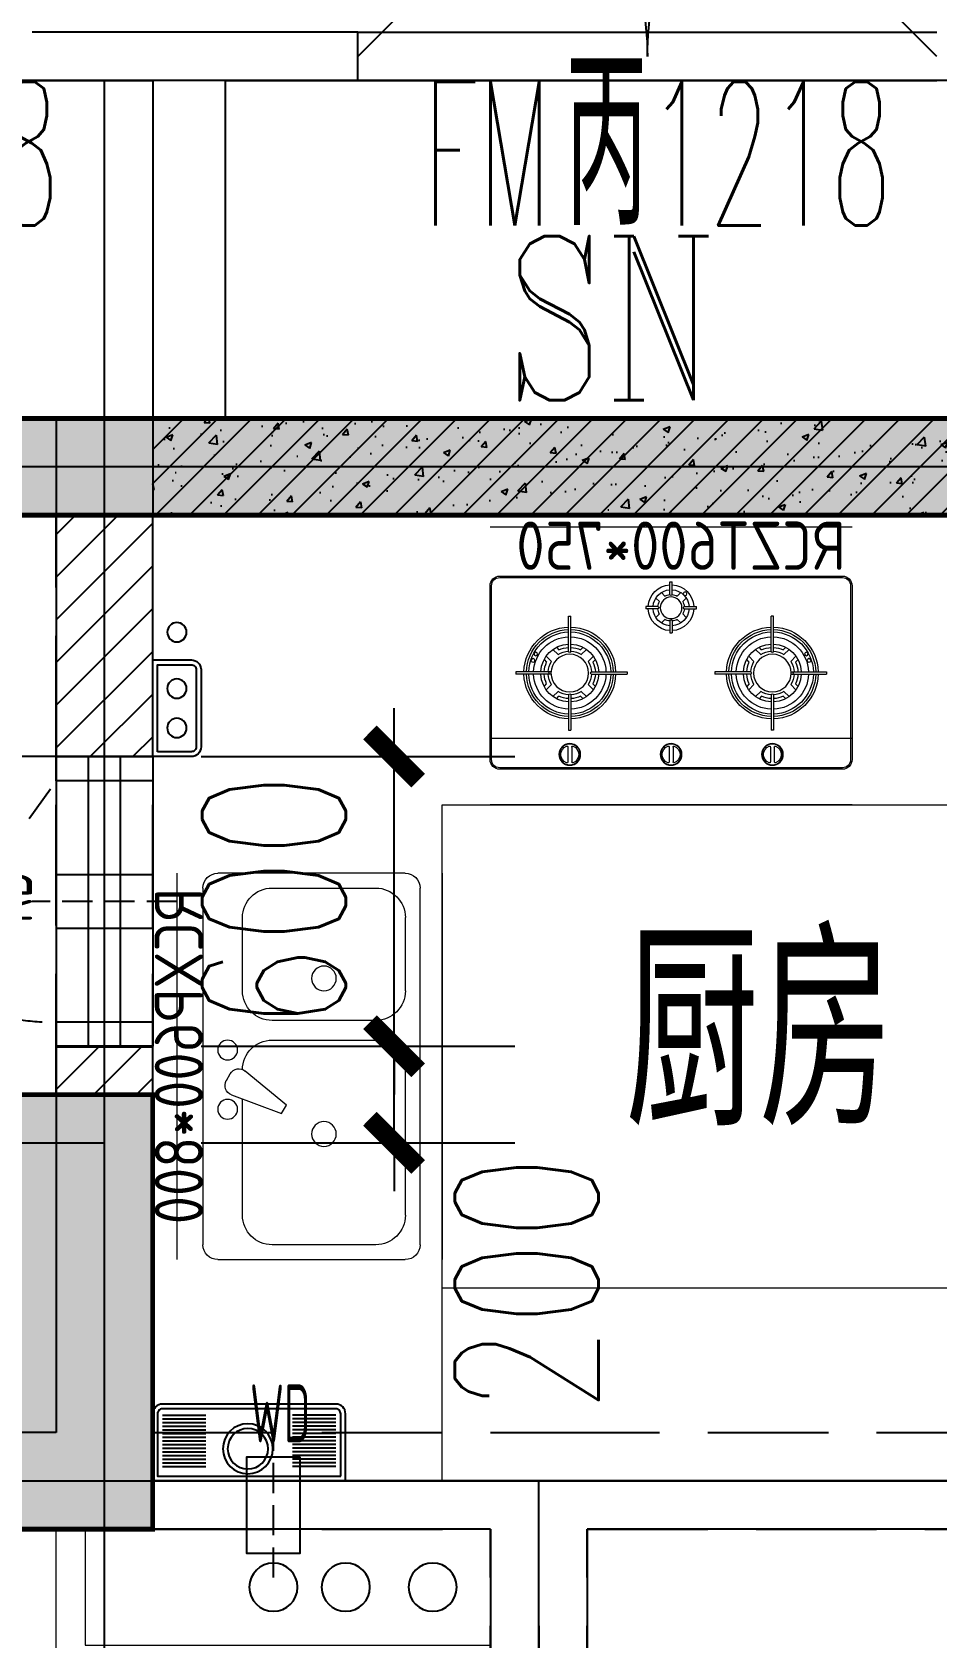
# Model space of a CAD drawing. Header units: millimetres. Extents: x 815519 to 890079, y 147095 to 251022.
# Drawn here: x 841369 to 843244, y 159770 to 163096 of the extents above; entities that cross this region are included whole.
import ezdxf

# ---------------------------------------------------------------- set-up
doc = ezdxf.new("R2010")
doc.units = ezdxf.units.MM
doc.header["$LTSCALE"] = 1000
doc.linetypes.add('DASH', pattern=[0.35, 0.25, -0.1])
doc.linetypes.add('DOTE', pattern=[61.468, 50.8, -5.08, 0.508, -5.08])
doc.layers.get('Defpoints').update_dxf_attribs({"color": 1})
for name, color, linetype in [('A-WIND（门窗）', 155, 'Continuous'), ('DOOR_FIRE', 4, 'Continuous'), ('DOOR_FIRE_TEXT', 7, 'Continuous'), ('LVTRY', 84, 'Continuous'), ('PC_预制外墙', 11, 'Continuous'), ('PC_预制外墙填充', 252, 'Continuous'), ('PUB_DIM', 3, 'Continuous'), ('PUB_HATCH', 8, 'Continuous'), ('PUB_TEXT', 7, 'Continuous'), ('SURFACE', 6, 'Continuous'), ('VPIPE-污水', 2, 'DASH'), ('VPIPE-通气', 3, 'Continuous'), ('WALL', 2, 'Continuous'), ('WINDOW', 4, 'Continuous'), ('总内隔墙', 30, 'Continuous'), ('柱', 2, 'Continuous'), ('梁虚线', 134, 'DASH'), ('看线', 163, 'Continuous'), ('砼墙', 3, 'Continuous'), ('预留洞-厨房', 6, 'Continuous')]:
    doc.layers.add(name, color=color, linetype=linetype)
doc.layers.add('DOTE', color=1, linetype='DOTE', plot=False)
doc.layers.add('厨卫', color=154, linetype='Continuous', lineweight=0)
doc.styles.add('_TCH_DIM_T3', font='SIMPLEX.shx', dxfattribs={"width": 0.7, "bigfont": 'GBCBIG.shx'})
doc.styles.add('_TCH_LABEL', font='COMPLEX', dxfattribs={"bigfont": 'GBCBIG'})
doc.styles.add('_TCH_WINDOW', font='SIMPLEX', dxfattribs={"height": 3.5, "bigfont": 'GBCBIG'})
doc.styles.get("Standard").update_dxf_attribs({"font": 'gbenor.shx', "bigfont": 'gbcbig.shx'})
doc.styles.add('TSSD_REIN', font='TSSDENG.shx', dxfattribs={"width": 0.69, "height": 0.2, "bigfont": 'TSSDCHN.shx'})
doc.dimstyles.new('_TCH_ARCH&&100', dxfattribs={"dimtxt": 297.5, "dimasz": 100, "dimexe": 250, "dimexo": 300, "dimgap": 100, "dimtad": 1, "dimdec": 0, "dimzin": 0, "dimdsep": 46, "dimtxsty": '_TCH_DIM_T3', "dimblk": 'ARCHTICK', "dimcen": 0.09, "dimclrt": 7, "dimazin": 2, "dimtfac": 1, "dimtdec": 0, "dimtix": 1, "dimtmove": 2, "dimatfit": 3, "dimfxl": 1, "dimtolj": 1, "dimtzin": 0, "dimarcsym": 0})

# ---------------------------------------------------------------- blocks, each defined once
blk = doc.blocks.new('_ArchTick')
at = {"color": 0, "linetype": 'ByBlock', "const_width": 0.4}
blk.add_lwpolyline([(-0.5, -0.5), (0.5, 0.5)], dxfattribs=at)
blk = doc.blocks.new('*D716')
at = {"layer": 'Defpoints', "color": 0, "transparency": 16777216}
for p in [(-347533.1, 352050), (-345833.1, 352050), (-345833.1, 351250)]:
    blk.add_point(p, dxfattribs=at)
at = {"layer": 'PUB_DIM', "color": 0, "lineweight": -2, "transparency": 16777216}
for p, q in [((-347533.1, 351750), (-347533.1, 351000)), ((-345833.1, 351750), (-345833.1, 351000)), ((-347533.1, 351250), (-345833.1, 351250))]:
    blk.add_line(p, q, dxfattribs=at)
at = {"layer": 'PUB_DIM', "color": 0, "lineweight": -2, "transparency": 16777216, "xscale": 100, "yscale": 100, "zscale": 100, "rotation": 180}
blk.add_blockref('_ArchTick', (-347533.1, 351250), dxfattribs=at)
at = {"layer": 'PUB_DIM', "color": 0, "lineweight": -2, "transparency": 16777216, "xscale": 100, "yscale": 100, "zscale": 100}
blk.add_blockref('_ArchTick', (-345833.1, 351250), dxfattribs=at)
at = {"layer": 'PUB_DIM', "color": 7, "transparency": 16777216, "insert": (-346683.1, 351498.7), "char_height": 297.5, "attachment_point": 5, "style": '_TCH_DIM_T3'}
blk.add_mtext('\\A1;1700', dxfattribs=at)
blk = doc.blocks.new('$DorLib2D$00000116')
at = {"color": 0}
for p, q in [((-0.5, 0), (-0.1464, 0.3536)), ((0.5, 0), (0.1464, 0.3536))]:
    blk.add_line(p, q, dxfattribs=at)
for centre, start, end in [((-0.5, 0), 0, 45), ((0.5, 0), 135, 180)]:
    blk.add_arc(centre, 0.5, start, end, dxfattribs=at)
blk = doc.blocks.new('1#-3C右侧楼梯间')
at = {"layer": 'DOOR_FIRE'}
for p, q in [((369587.3, 294475.5, 300), (370787.3, 294475.5, 300)), ((369587.3, 294375.5, 300), (370787.3, 294375.5, 300))]:
    blk.add_line(p, q, dxfattribs=at)
at = {"layer": 'WALL'}
for p, q in [((369262.3, 294475.5), (368912.3, 294475.5)), ((369587.3, 294475.5), (369262.3, 294475.5)), ((369587.3, 294375.5), (369587.3, 294475.5)), ((368912.3, 294375.5), (369162.3, 294375.5)), ((369162.3, 294375.5), (369162.3, 293675.5)), ((369312.3, 294375.5), (369312.3, 293675.5)), ((369312.3, 294375.5), (369587.3, 294375.5)), ((367662.3, 293675.5), (369162.3, 293675.5)), ((369312.3, 293675.5), (371062.3, 293675.5)), ((367462.3, 293475.5), (369262.3, 293475.5)), ((369262.3, 293475.5), (371062.3, 293475.5))]:
    blk.add_line(p, q, dxfattribs=at)
at = {"layer": 'DOOR_FIRE', "xscale": -1200, "yscale": 1200, "zscale": 100}
blk.add_blockref('$DorLib2D$00000116', (370187.3, 294425.5), dxfattribs=at)
at = {"layer": 'DOOR_FIRE_TEXT', "style": '_TCH_WINDOW'}
for s, height, width, p in [('丙', 337.6, 0.7, (370017.3, 294075.5)), ('1018', 297.5, 0.494118, (368464.3, 294075.5)), ('FM', 297.5, 0.494118, (369723.3, 294075.5)), ('1218', 297.5, 0.494118, (370189.3, 294075.5))]:
    blk.add_text(s, height=height, dxfattribs=dict(at, width=width)).set_placement(p)
blk = doc.blocks.new('$WINLIB2D$00000001')
for p, q in [((-0.5, 0.5), (0.5, 0.5)), ((-0.5, 0.5), (-0.5, -0.5)), ((0.5, -0.5), (0.5, 0.5)), ((0.5, 0.1667), (-0.5, 0.1667)), ((0.5, -0.1667), (-0.5, -0.1667)), ((-0.5, -0.5), (0.5, -0.5))]:
    blk.add_line(p, q)
blk = doc.blocks.new('3A户型-平面-反')
at = {"layer": 'A-WIND（门窗）', "linetype": 'DASH', "ltscale": 0.3}
blk.add_line((-116686.8, 132030.4), (-116386.8, 132450), dxfattribs=at)
at = {"layer": 'A-WIND（门窗）'}
for points in [[(-116386.8, 132500), (-116186.8, 132500), (-116186.8, 132450), (-116386.8, 132450)], [(-116386.8, 131900), (-116186.8, 131900), (-116186.8, 131950), (-116386.8, 131950)]]:
    blk.add_lwpolyline(points, close=True, dxfattribs=at)
at = {"layer": 'A-WIND（门窗）', "linetype": 'DASH', "ltscale": 0.3}
blk.add_arc((-116386.8, 132550), 600, 240, 270, dxfattribs=at)
at = {"layer": 'SURFACE'}
blk.add_line((-116386.8, 132500), (-116466.8, 132500), dxfattribs=at)
at = {"layer": 'WALL'}
for p, q in [((-116386.8, 133200), (-116386.8, 132500)), ((-113686.8, 133200), (-116386.8, 133200)), ((-116186.8, 132500), (-116186.8, 133000)), ((-113686.8, 133000), (-116186.8, 133000)), ((-116386.8, 132500), (-116186.8, 132500)), ((-116186.8, 131900), (-116386.8, 131900)), ((-116386.8, 131900), (-116386.8, 131100)), ((-116186.8, 131000), (-116186.8, 131900)), ((-116386.8, 131100), (-116686.8, 131100)), ((-115386.8, 131000), (-116186.8, 131000)), ((-113686.8, 131000), (-115386.8, 131000)), ((-116686.8, 130900), (-116286.8, 130900)), ((-115486.8, 130900), (-116286.8, 130900)), ((-115486.8, 130900), (-115486.8, 129200)), ((-115286.8, 130900), (-115286.8, 129100)), ((-113586.8, 130900), (-115286.8, 130900))]:
    blk.add_line(p, q, dxfattribs=at)
at = {"layer": 'WINDOW', "xscale": 600, "yscale": 200, "zscale": 600, "rotation": 270.0000000011244}
blk.add_blockref('$WINLIB2D$00000001', (-116286.8, 132200), dxfattribs=at)
blk = doc.blocks.new('10#楼-房间功能')
at = {"layer": 'PUB_TEXT', "style": '_TCH_LABEL', "width": 0.705882}
blk.add_text('SN', height=340, dxfattribs=at).set_placement((-347603.2, 414298.7))
at = {"layer": 'PUB_TEXT', "style": '_TCH_LABEL'}
blk.add_text('厨房', height=385.82, dxfattribs=at).set_placement((-347354, 412796.9))
blk = doc.blocks.new('10#-剪力墙-初')
at = {"layer": 'PUB_HATCH'}
for points in [[(673812.9, -141800.9), (673812.9, -141600.9), (669612.9, -141600.9), (669612.9, -140800.9), (669412.9, -140800.9), (669412.9, -141800.9)], [(671112.9, -143900.9), (671112.9, -143000.9), (670712.9, -143000.9), (670712.9, -143900.9)]]:
    blk.add_hatch(color=256, dxfattribs=at).paths.add_polyline_path(points)
at = {"layer": '柱', "color": 6, "ltscale": 1, "const_width": 10}
blk.add_lwpolyline([(671112.9, -143900.9), (671112.9, -143000.9), (670712.9, -143000.9), (670712.9, -143900.9)], close=True, dxfattribs=at)
at = {"layer": '砼墙', "color": 5, "ltscale": 1, "const_width": 10}
blk.add_lwpolyline([(673812.9, -141800.9), (673812.9, -141800.9), (673812.9, -141800.9), (673812.9, -141800.9), (669412.9, -141800.9), (669412.9, -140800.9), (669612.9, -140800.9), (669612.9, -141600.9), (672912.9, -141600.9), (672912.9, -141600.9), (673812.9, -141600.9), (673812.9, -141800.9)], dxfattribs=at)
blk = doc.blocks.new('A$C44E32CAC')
for p, q in [((27.2, 342), (27.2, 260.9)), ((34, 342), (34, 260.9)), ((40.8, 342), (40.8, 260.9)), ((47.6, 342), (47.6, 260.9)), ((54.5, 342), (54.5, 260.9)), ((61.3, 342), (61.3, 260.9)), ((68.1, 342), (68.1, 260.9)), ((74.9, 342), (74.9, 260.9)), ((81.8, 342), (81.8, 260.9)), ((88.6, 342), (88.6, 260.9)), ((95.4, 342), (95.4, 260.9)), ((102.2, 342), (102.2, 260.9)), ((109.1, 342), (109.1, 260.9)), ((115.9, 342), (115.9, 260.9)), ((122.7, 342), (122.7, 260.9)), ((27.2, 18.2), (27.2, 99.2)), ((34, 18.2), (34, 99.2)), ((40.8, 18.2), (40.8, 99.2)), ((47.6, 18.2), (47.6, 99.2)), ((54.5, 18.2), (54.5, 99.2)), ((61.3, 18.2), (61.3, 99.2)), ((68.1, 18.2), (68.1, 99.2)), ((74.9, 18.2), (74.9, 99.2)), ((81.8, 18.2), (81.8, 99.2)), ((88.6, 18.2), (88.6, 99.2)), ((95.4, 18.2), (95.4, 99.2)), ((102.2, 18.2), (102.2, 99.2)), ((109.1, 18.2), (109.1, 99.2)), ((115.9, 18.2), (115.9, 99.2)), ((122.7, 18.2), (122.7, 99.2))]:
    blk.add_line(p, q)
for points in [[(0, 360.2), (125.6, 360.2, -0.414214), (143.6, 342.2), (143.6, 18, -0.414214), (125.6, 0), (0, 0)], [(9, 351.2), (125.6, 351.2, -0.414214), (134.6, 342.2), (134.6, 18, -0.414214), (125.6, 9), (9, 9)]]:
    blk.add_lwpolyline(points, format="xyb", close=True)
for radius in [46.8, 37.8]:
    blk.add_circle((60.1, 177.8), radius)
blk = doc.blocks.new('61219101212984')
for points in [[(-100, -50), (100, -50), (100, 30, 0.414214), (80, 50), (-80, 50, 0.414214), (-100, 30)], [(-90, -40), (90, -40), (90, 30, 0.414214), (80, 40), (-80, 40, 0.414214), (-90, 30)]]:
    blk.add_lwpolyline(points, format="xyb", close=True)
for centre in [(-40.8, 0), (40.8, 0), (157.5, 0)]:
    blk.add_circle(centre, 20)
blk = doc.blocks.new('LHXCP600-800')
at = {"layer": '厨卫'}
for p, q in [((58199.7, 14751.7), (58999.7, 14751.7)), ((58199.7, 14701.7), (58999.7, 14701.7)), ((58230.4, 14647.6), (58969, 14647.6)), ((58199.7, 14228.3), (58199.7, 14616.9)), ((58629.2, 14599.2), (58614.9, 14591)), ((58999.7, 14616.9), (58999.7, 14228.3)), ((58443.1, 14565.8), (58291.7, 14565.8)), ((58658.6, 14588.7), (58697.4, 14485.1)), ((58907.6, 14565.8), (58667.2, 14565.8)), ((58679.7, 14474.8), (58609.4, 14560.2)), ((58230.4, 14504.4), (58230.4, 14289.6)), ((58504.5, 14289.6), (58504.5, 14504.4)), ((58545.4, 14504.4), (58545.4, 14289.6)), ((58969, 14289.6), (58969, 14504.4)), ((58697.4, 14485.1), (58679.7, 14474.8)), ((58291.7, 14228.3), (58443.1, 14228.3)), ((58606.7, 14228.3), (58907.6, 14228.3)), ((58969, 14197.6), (58230.4, 14197.6)), ((58199.7, 14151.7), (58999.7, 14151.7))]:
    blk.add_line(p, q, dxfattribs=at)
for centre, radius in [((58565.8, 14596.5), 20.5), ((58688.5, 14596.5), 20.5), ((58417.5, 14397), 25.6), ((58739.7, 14397), 25.6)]:
    blk.add_circle(centre, radius, dxfattribs=at)
for centre, radius, start, end in [((58230.4, 14616.9), 30.7, 90, 180), ((58969, 14616.9), 30.7, 0, 90), ((58639.4, 14581.5), 20.5, 20.5377, 120), ((58291.7, 14504.4), 61.4, 90, 180), ((58443.1, 14504.4), 61.4, 0, 90), ((58606.7, 14504.4), 61.4, 90, 180), ((58625.2, 14573.2), 20.5, 120, 219.4623), ((58907.6, 14504.4), 61.4, 0, 90), ((58291.7, 14289.6), 61.4, 180, 270), ((58443.1, 14289.6), 61.4, 270, 0), ((58606.7, 14289.6), 61.4, 180, 270), ((58907.6, 14289.6), 61.4, 270, 0), ((58230.4, 14228.3), 30.7, 180, 270), ((58969, 14228.3), 30.7, 270, 0)]:
    blk.add_arc(centre, radius, start, end, dxfattribs=at)
blk.add_text('RCXP600*800', height=100, dxfattribs=at).set_placement((58230.4, 14647.6))
blk = doc.blocks.new('LHCJ600-750')
at = {"layer": '厨卫'}
for p, q in [((59978.2, 14751.7), (60728.2, 14751.7)), ((59978.2, 14726.7), (60728.2, 14726.7)), ((59978.2, 14605.4), (59978.2, 14245.5)), ((59981.2, 14605.4), (59981.2, 14245.5)), ((60708.2, 14625.4), (59998.2, 14625.4)), ((60708.2, 14622.4), (59998.2, 14622.4)), ((60355.7, 14613.2), (60350.7, 14613.2)), ((60350.7, 14587.2), (60350.7, 14613.2)), ((60355.7, 14587.2), (60355.7, 14613.2)), ((60725.2, 14245.5), (60725.2, 14605.4)), ((60728.2, 14245.5), (60728.2, 14605.4)), ((60329.1, 14572.7), (60321.8, 14580)), ((60340.4, 14584), (60333.1, 14591.3)), ((60366.1, 14584), (60373.4, 14591.3)), ((60377.4, 14572.7), (60384.7, 14580)), ((60140.8, 14542.5), (60145.8, 14542.5)), ((60140.8, 14469.7), (60140.8, 14542.5)), ((60145.8, 14469.7), (60145.8, 14542.5)), ((60300.5, 14557.3), (60300.5, 14562.3)), ((60325.9, 14562.3), (60300.5, 14562.3)), ((60325.9, 14557.3), (60300.5, 14557.3)), ((60321.8, 14539.7), (60329.1, 14547)), ((60333.1, 14528.4), (60340.4, 14535.7)), ((60350.7, 14532.5), (60350.7, 14508.1)), ((60355.7, 14532.5), (60355.7, 14508.1)), ((60373.4, 14528.4), (60366.1, 14535.7)), ((60384.7, 14539.7), (60377.4, 14547)), ((60380.6, 14562.3), (60405.3, 14562.3)), ((60380.6, 14557.3), (60405.3, 14557.3)), ((60405.3, 14562.3), (60405.3, 14557.3)), ((60560.6, 14469.7), (60560.6, 14542.5)), ((60565.6, 14542.5), (60560.6, 14542.5)), ((60565.6, 14469.7), (60565.6, 14542.5)), ((60355.7, 14508.1), (60350.7, 14508.1)), ((60108.5, 14473.7), (60119.3, 14462.8)), ((60115.6, 14477.9), (60120.8, 14472.7)), ((60165.8, 14472.7), (60171, 14477.9)), ((60167.2, 14462.8), (60178.1, 14473.7)), ((60539.2, 14462.8), (60528.4, 14473.7)), ((60540.6, 14472.7), (60535.4, 14477.9)), ((60590.9, 14477.9), (60585.7, 14472.7)), ((60597.9, 14473.7), (60587.1, 14462.8)), ((60090.1, 14452.5), (60095.3, 14447.3)), ((60094.4, 14459.5), (60105.2, 14448.7)), ((60181.4, 14448.7), (60192.2, 14459.5)), ((60191.3, 14447.3), (60196.5, 14452.5)), ((60515.2, 14447.3), (60509.9, 14452.5)), ((60525, 14448.7), (60514.2, 14459.5)), ((60612, 14459.5), (60601.2, 14448.7)), ((60616.3, 14452.5), (60611.1, 14447.3)), ((60031.4, 14427.2), (60031.4, 14422.2)), ((60103.4, 14427.2), (60031.4, 14427.2)), ((60103.4, 14422.2), (60031.4, 14422.2)), ((60090.1, 14397), (60095.3, 14402.2)), ((60094.4, 14390), (60105.2, 14400.8)), ((60181.4, 14400.8), (60192.2, 14390)), ((60188.2, 14427.2), (60262.2, 14427.2)), ((60188.2, 14422.2), (60262.2, 14422.2)), ((60191.3, 14402.2), (60196.5, 14397)), ((60262.2, 14427.2), (60262.2, 14422.2)), ((60444.2, 14427.2), (60444.2, 14422.2)), ((60518.2, 14427.2), (60444.2, 14427.2)), ((60518.2, 14422.2), (60444.2, 14422.2)), ((60515.2, 14402.2), (60509.9, 14397)), ((60525, 14400.8), (60514.2, 14390)), ((60612, 14390), (60601.2, 14400.8)), ((60603.1, 14427.2), (60675, 14427.2)), ((60603.1, 14422.2), (60675, 14422.2)), ((60616.3, 14397), (60611.1, 14402.2)), ((60675, 14427.2), (60675, 14422.2)), ((60108.5, 14375.8), (60119.3, 14386.7)), ((60115.6, 14371.5), (60120.8, 14376.8)), ((60140.8, 14379.8), (60140.8, 14306.3)), ((60145.8, 14379.8), (60145.8, 14306.3)), ((60165.8, 14376.8), (60171, 14371.5)), ((60167.2, 14386.7), (60178.1, 14375.8)), ((60539.2, 14386.7), (60528.4, 14375.8)), ((60540.6, 14376.8), (60535.4, 14371.5)), ((60560.6, 14379.8), (60560.6, 14306.3)), ((60565.6, 14379.8), (60565.6, 14306.3)), ((60590.9, 14371.5), (60585.7, 14376.8)), ((60597.9, 14375.8), (60587.1, 14386.7)), ((60140.8, 14306.3), (60145.8, 14306.3)), ((60565.6, 14306.3), (60560.6, 14306.3)), ((59978.2, 14289.1), (60728.2, 14289.1)), ((60139.3, 14271.5), (60139.3, 14240.7)), ((60147.3, 14271.5), (60147.3, 14240.7)), ((60349.2, 14271.5), (60349.2, 14240.7)), ((60357.2, 14271.5), (60357.2, 14240.7)), ((60559.1, 14271.5), (60559.1, 14240.7)), ((60567.1, 14271.5), (60567.1, 14240.7)), ((59998.2, 14228.5), (60708.2, 14228.5)), ((59998.2, 14225.5), (60708.2, 14225.5)), ((59978.2, 14151.7), (60728.2, 14151.7))]:
    blk.add_line(p, q, dxfattribs=at)
for centre, radius in [((60324.1, 14588.8), 3.73), ((60353.2, 14559.8), 22.4), ((60072.9, 14464), 3.73), ((60633.5, 14464), 3.73), ((60067.4, 14450.8), 3.73), ((60143.3, 14424.7), 39), ((60563.1, 14424.7), 39), ((60639.1, 14450.8), 3.73), ((60143.3, 14256.1), 22.5), ((60143.3, 14256.1), 21.5), ((60353.2, 14256.1), 22.5), ((60353.2, 14256.1), 21.5), ((60563.1, 14256.1), 22.5), ((60563.1, 14256.1), 21.5)]:
    blk.add_circle(centre, radius, dxfattribs=at)
for centre, radius, start, end in [((59998.2, 14605.4), 20, 90, 180), ((59998.2, 14605.4), 17, 90, 180), ((60353.2, 14559.8), 47.4, 93.0255, 176.9745), ((60353.2, 14559.8), 47.4, 3.0255, 86.9745), ((60708.2, 14605.4), 20, 0, 90), ((60708.2, 14605.4), 17, 0, 90), ((60353.2, 14559.8), 37.4, 93.8363, 176.1637), ((60353.2, 14559.8), 27.4, 151.9979, 174.8384), ((60353.2, 14559.8), 27.4, 95.203, 118.0021), ((60353.2, 14587.5), 2.52, 187.9505, 352.0495), ((60353.2, 14559.8), 37.4, 3.8363, 86.1637), ((60353.2, 14559.8), 27.4, 61.9979, 84.797), ((60353.2, 14559.8), 27.4, 5.206, 28.0021), ((60353.2, 14559.8), 47.4, 183.0255, 266.9745), ((60353.2, 14559.8), 37.4, 183.8363, 266.1637), ((60325.1, 14559.8), 2.62, 287.6318, 72.3682), ((60353.2, 14559.8), 27.4, 185.1616, 208.0021), ((60353.2, 14559.8), 27.4, 241.9979, 264.7569), ((60353.2, 14532.5), 2.5, 358.3317, 181.6683), ((60353.2, 14559.8), 37.4, 273.8363, 356.1637), ((60353.2, 14559.8), 47.4, 273.0255, 356.9745), ((60353.2, 14559.8), 27.4, 275.2431, 298.0021), ((60353.2, 14559.8), 27.4, 331.9979, 354.794), ((60380.9, 14559.8), 2.52, 97.2236, 262.7764), ((60143.3, 14424.7), 95, 91.5918, 178.4082), ((60143.3, 14424.7), 90, 91.5918, 178.4082), ((60143.3, 14424.7), 85, 91.6854, 178.3146), ((60143.3, 14424.7), 75, 91.9102, 178.0898), ((60143.3, 14424.7), 90, 1.5918, 88.4082), ((60143.3, 14424.7), 85, 1.6854, 88.3146), ((60143.3, 14424.7), 75, 1.9102, 88.0898), ((60143.3, 14424.7), 95, 1.5918, 88.4082), ((60563.1, 14424.7), 95, 91.5918, 178.4082), ((60563.1, 14424.7), 90, 91.5918, 178.4082), ((60563.1, 14424.7), 85, 91.6854, 178.3146), ((60563.1, 14424.7), 75, 91.9102, 178.0898), ((60563.1, 14424.7), 90, 1.5918, 88.4082), ((60563.1, 14424.7), 85, 1.6854, 88.3146), ((60563.1, 14424.7), 75, 1.9102, 88.0898), ((60563.1, 14424.7), 95, 1.5918, 88.4082), ((60143.3, 14424.7), 60, 92.388, 177.612), ((60143.3, 14424.7), 45, 93.1847, 122.1604), ((60143.3, 14424.7), 53, 92.7036, 115.1461), ((60143.3, 14470), 2.52, 186.7354, 353.2646), ((60143.3, 14424.7), 60, 2.388, 87.612), ((60143.3, 14424.7), 53, 64.8539, 87.2964), ((60143.3, 14424.7), 45, 57.8396, 86.8153), ((60563.1, 14424.7), 60, 92.388, 177.612), ((60563.1, 14424.7), 45, 93.1847, 122.1604), ((60563.1, 14424.7), 53, 92.7036, 115.1461), ((60563.1, 14470), 2.52, 186.7354, 353.2646), ((60563.1, 14424.7), 60, 2.388, 87.612), ((60563.1, 14424.7), 53, 64.8539, 87.2964), ((60563.1, 14424.7), 45, 57.8396, 86.8153), ((60143.3, 14424.7), 53, 154.8539, 177.2964), ((60143.3, 14424.7), 45, 147.8396, 176.8153), ((60143.3, 14424.7), 45, 3.1847, 32.1604), ((60143.3, 14424.7), 53, 2.7036, 25.1461), ((60563.1, 14424.7), 53, 154.8539, 177.2964), ((60563.1, 14424.7), 45, 147.8396, 176.8153), ((60563.1, 14424.7), 45, 3.1847, 32.1604), ((60563.1, 14424.7), 53, 2.7036, 25.1461), ((60143.3, 14424.7), 95, 181.5918, 268.4082), ((60143.3, 14424.7), 90, 181.5918, 268.4082), ((60143.3, 14424.7), 85, 181.6854, 268.3146), ((60143.3, 14424.7), 75, 181.9102, 268.0898), ((60143.3, 14424.7), 60, 182.388, 267.612), ((60143.3, 14424.7), 53, 182.7036, 205.1461), ((60097.5, 14424.7), 2.64, 288.751, 71.249), ((60143.3, 14424.7), 45, 183.1847, 212.1604), ((60143.3, 14424.7), 90, 271.5918, 358.4082), ((60143.3, 14424.7), 75, 271.9102, 358.0898), ((60143.3, 14424.7), 60, 272.388, 357.612), ((60143.3, 14424.7), 85, 271.6854, 358.3146), ((60143.3, 14424.7), 95, 271.5918, 358.4082), ((60143.3, 14424.7), 45, 327.8396, 356.8153), ((60189.2, 14424.7), 2.67, 110.5507, 249.4493), ((60143.3, 14424.7), 53, 334.8539, 357.2964), ((60563.1, 14424.7), 95, 181.5918, 268.4082), ((60563.1, 14424.7), 90, 181.5918, 268.4082), ((60563.1, 14424.7), 85, 181.6854, 268.3146), ((60563.1, 14424.7), 75, 181.9102, 268.0898), ((60563.1, 14424.7), 60, 182.388, 267.612), ((60563.1, 14424.7), 53, 182.7036, 205.1461), ((60517.3, 14424.7), 2.67, 290.5507, 69.4493), ((60563.1, 14424.7), 45, 183.1847, 212.1604), ((60563.1, 14424.7), 60, 272.388, 357.612), ((60563.1, 14424.7), 75, 271.9102, 358.0898), ((60563.1, 14424.7), 90, 271.5918, 358.4082), ((60563.1, 14424.7), 85, 271.6854, 358.3146), ((60563.1, 14424.7), 95, 271.5918, 358.4082), ((60563.1, 14424.7), 45, 327.8396, 356.8153), ((60608.9, 14424.7), 2.64, 108.751, 251.249), ((60563.1, 14424.7), 53, 334.8539, 357.2964), ((60143.3, 14424.7), 45, 237.8396, 266.8153), ((60143.3, 14424.7), 53, 244.8539, 267.2964), ((60143.3, 14378.8), 2.69, 21.7885, 158.2115), ((60143.3, 14424.7), 45, 273.1847, 302.1604), ((60143.3, 14424.7), 53, 272.7036, 295.1461), ((60563.1, 14424.7), 45, 237.8396, 266.8153), ((60563.1, 14424.7), 53, 244.8539, 267.2964), ((60563.1, 14378.8), 2.69, 21.7885, 158.2115), ((60563.1, 14424.7), 45, 273.1847, 302.1604), ((60563.1, 14424.7), 53, 272.7036, 295.1461), ((60143.3, 14256.1), 18.5, 111.3237, 248.6763), ((60137.3, 14271.5), 2, 0, 111.3237), ((60149.3, 14271.5), 2, 68.6763, 180), ((60143.3, 14256.1), 18.5, 291.3237, 68.6763), ((60353.2, 14256.1), 18.5, 111.3237, 248.6763), ((60347.2, 14271.5), 2, 0, 111.3237), ((60359.2, 14271.5), 2, 68.6763, 180), ((60353.2, 14256.1), 18.5, 291.3237, 68.6763), ((60563.1, 14256.1), 18.5, 111.3237, 248.6763), ((60557.1, 14271.5), 2, 0, 111.3237), ((60569.1, 14271.5), 2, 68.6763, 180), ((60563.1, 14256.1), 18.5, 291.3237, 68.6763), ((59998.2, 14245.5), 20, 180, 270), ((59998.2, 14245.5), 17, 180, 270), ((60137.3, 14240.7), 2, 248.6763, 0), ((60149.3, 14240.7), 2, 180, 291.3237), ((60347.2, 14240.7), 2, 248.6763, 0), ((60359.2, 14240.7), 2, 180, 291.3237), ((60557.1, 14240.7), 2, 248.6763, 0), ((60569.1, 14240.7), 2, 180, 291.3237), ((60708.2, 14245.5), 20, 270, 0), ((60708.2, 14245.5), 17, 270, 0)]:
    blk.add_arc(centre, radius, start, end, dxfattribs=at)
blk.add_text('RCZT600*750', height=100, dxfattribs=at).set_placement((59991.4, 14638.4))
blk = doc.blocks.new('3A-左户厨卫')
at = {"layer": 'VPIPE-污水', "linetype": 'Continuous'}
for centre in [(-463536.5, 435930), (-463356.5, 435930)]:
    blk.add_circle(centre, 50, dxfattribs=at)
at = {"layer": 'VPIPE-通气', "linetype": 'Continuous'}
blk.add_circle((-463206.5, 435930), 50, dxfattribs=at)
at = {"layer": '厨卫'}
blk.add_line((-463556.5, 436550), (-465456.6, 436550), dxfattribs=at)
for points in [[(-463556.5, 436150), (-463556.5, 437550), (-465456.6, 437550)], [(-462816.5, 436049.9), (-462816.5, 435809.9), (-463656.5, 435809.9), (-463656.5, 435749.9), (-462756.5, 435749.9), (-462756.5, 436049.9), (-462816.5, 436049.9)]]:
    blk.add_lwpolyline(points, dxfattribs=at)
at = {"layer": 'LVTRY', "linetype": 'ByBlock', "extrusion": (0, 0, -1), "xscale": -0.9999999999999993, "zscale": -0.9999999999999993, "rotation": 269.9911753785147}
blk.add_blockref('61219101212984', (463006.5, 437750), dxfattribs=at)
at = {"layer": 'LVTRY', "linetype": 'ByBlock', "extrusion": (0, 0, -1), "xscale": -1.108799934387207, "yscale": 1.108799934387207, "zscale": -1, "rotation": 270}
blk.add_blockref('A$C44E32CAC', (462956.5, 436150), dxfattribs=at)
at = {"layer": '厨卫'}
blk.add_blockref('LHCJ600-750', (-524383.8, 423398.3), dxfattribs=at)
at = {"layer": '厨卫', "extrusion": (0, 0, -1), "xscale": -1, "zscale": -1, "rotation": 90}
blk.add_blockref('LHXCP600-800', (477708.2, 495608.1), dxfattribs=at)
blk = doc.blocks.new('A$C3BAF56AD')
at = {"color": 2, "linetype": 'DASH', "ltscale": 0.25}
blk.add_lwpolyline([(0, -250), (0, 50)], dxfattribs=at)
blk.add_lwpolyline([(-55, 0), (-55, -200), (55, -200), (55, 0), (-55, 0)])
at = {"color": 8, "style": 'TSSD_REIN', "width": 0.552}
blk.add_text('RD', height=120, dxfattribs=at).set_placement((-44.6, 50))
blk = doc.blocks.new('3-A-雨水-留洞')
at = {"color": 2, "linetype": 'DASH', "ltscale": 0.25}
blk.add_lwpolyline([(-549564.2, 688990.5), (-549564.2, 689290.5)], dxfattribs=at)
at = {"layer": '预留洞-厨房'}
blk.add_lwpolyline([(-549509.2, 689240.5), (-549509.2, 689040.5), (-549619.2, 689040.5), (-549619.2, 689240.5), (-549509.2, 689240.5)], dxfattribs=at)
at = {"layer": '预留洞-厨房', "rotation": 90}
blk.add_blockref('A$C3BAF56AD', (-550014.2, 690390.5), dxfattribs=at)
at = {"color": 8, "style": 'TSSD_REIN', "width": 0.552}
blk.add_text('WD', height=120, dxfattribs=at).set_placement((-549612.6, 689270.5))
blk = doc.blocks.new('10#-标准层-装备式')
at = {"layer": 'PC_预制外墙填充'}
h = blk.add_hatch(dxfattribs=at)
h.set_pattern_fill('ANSI31', color=256, scale=500, style=0)
h.set_pattern_definition([(45, (-572752.71, 434421.08), (-44.194174, 44.194174), [])])
h.paths.add_polyline_path([(198313.5, 539000), (198513.5, 539000), (198513.5, 539600), (198313.5, 539600)])
h.paths.add_polyline_path([(195313.5, 539000), (195113.5, 539000), (195113.5, 539600), (195313.5, 539600)])
h.paths.add_polyline_path([(188313.5, 537000), (188113.5, 537000), (188113.5, 536400), (188313.5, 536400)])
h.paths.add_polyline_path([(183313.5, 536400), (183113.5, 536400), (183113.5, 537000), (183313.5, 537000)])
h.paths.add_polyline_path([(181513.5, 536400), (181513.5, 537000)])
h.paths.add_polyline_path([(181713.5, 537000), (181513.5, 537000), (181513.5, 536400), (181713.5, 536400)])
h.paths.add_polyline_path([(176713.5, 536400), (176513.5, 536400), (176513.5, 537000), (176713.5, 537000)])
h.paths.add_polyline_path([(169313.5, 538000), (169513.5, 538000), (169513.5, 538800), (169313.5, 538800)])
h.paths.add_polyline_path([(165813.5, 538000), (166013.5, 538000), (166013.5, 538800), (165813.5, 538800)])
h.paths.add_polyline_path([(166513.5, 547200), (165813.5, 547200), (165813.5, 547400), (166513.5, 547400)])
h.paths.add_polyline_path([(185513.5, 543700), (185713.5, 543700), (185713.5, 543000), (185513.5, 543000)])
h.paths.add_polyline_path([(179313.5, 543000), (179113.5, 543000), (179113.5, 543700), (179313.5, 543700)])
h.paths.add_polyline_path([(198313.5, 543000), (198513.5, 543000), (198513.5, 541500), (198313.5, 541500)])
h.paths.add_polyline_path([(197613.5, 539000), (197613.5, 538800), (198513.5, 538800), (198513.5, 539000)])
h.paths.add_polyline_path([(196113.5, 538800), (196113.5, 539000), (195113.5, 539000), (195113.5, 538800)])
h.paths.add_polyline_path([(194813.5, 550500), (194813.5, 550700), (194163.5, 550700), (194163.5, 550500)])
h.paths.add_polyline_path([(193013.5, 550700), (193013.5, 550500), (193763.5, 550500), (193763.5, 550700)])
h.paths.add_polyline_path([(191513.5, 550500), (191513.5, 550700), (191013.5, 550700), (191013.5, 550500)])
h.paths.add_polyline_path([(187013.5, 552800.3), (187013.5, 552600), (187913.5, 552600), (187913.5, 552800.3)])
h.paths.add_polyline_path([(185713.5, 549800), (185913.5, 549800), (185913.5, 549900), (185713.5, 549900)])
h.paths.add_polyline_path([(185913.5, 548000), (185713.5, 548000), (185713.5, 547700), (185913.5, 547700)])
h.paths.add_polyline_path([(187213.5, 544400), (187413.5, 544400), (187413.5, 544900), (187213.5, 544900)])
h.paths.add_polyline_path([(187413.5, 543798.4), (187213.5, 543798.4), (187213.5, 543700), (187413.5, 543700)])
h.paths.add_polyline_path([(186313.5, 542800), (186313.5, 543000), (185713.5, 543000), (185713.5, 542800)])
h.paths.add_polyline_path([(186913.5, 543000), (186913.5, 542800), (187013.5, 542800), (187013.5, 543000)])
h.paths.add_polyline_path([(183413.5, 543500), (183413.5, 543700), (183213.5, 543700), (183213.5, 543500)])
h.paths.add_polyline_path([(184613.5, 543700), (184613.5, 543500), (185513.5, 543500), (185513.5, 543700)])
h.paths.add_polyline_path([(181413.5, 543700), (181413.5, 543500), (181613.5, 543500), (181613.5, 543700)])
h.paths.add_polyline_path([(180213.5, 543500), (180213.5, 543700), (179313.5, 543700), (179313.5, 543500)])
h.paths.add_polyline_path([(178513.5, 543000), (178513.5, 542800), (179113.5, 542800), (179113.5, 543000)])
h.paths.add_polyline_path([(177913.5, 542800), (177913.5, 543000), (177813.5, 543000), (177813.5, 542800)])
h.paths.add_polyline_path([(177413.5, 544400), (177613.5, 544400), (177613.5, 544900), (177413.5, 544900)])
h.paths.add_polyline_path([(177613.5, 543800), (177413.5, 543800), (177413.5, 543700), (177613.5, 543700)])
h.paths.add_polyline_path([(178413.5, 549800), (178613.5, 549800), (178613.5, 549900), (178413.5, 549900)])
h.paths.add_polyline_path([(178613.5, 547800), (178413.5, 547800), (178413.5, 547700), (178613.5, 547700)])
h.paths.add_polyline_path([(177313.5, 552600), (177313.5, 552800), (176413.5, 552800), (176413.5, 552600)])
h.paths.add_polyline_path([(172713.5, 550900), (172713.5, 550700), (173613.5, 550700), (173613.5, 550900)])
h.paths.add_polyline_path([(172063.5, 550700), (172063.5, 550900), (171863.5, 550900), (171863.5, 550700)])
h.paths.add_polyline_path([(170763.5, 550600), (170763.5, 550400), (171213.5, 550400), (171213.5, 550600)])
h.paths.add_polyline_path([(168863.5, 550600), (168863.5, 550400), (170163.5, 550400), (170163.5, 550600)])
h.paths.add_polyline_path([(167363.5, 550400), (167363.5, 550600), (167163.5, 550600), (167163.5, 550400)])
h.paths.add_polyline_path([(165813.5, 547000), (166013.5, 547000), (166013.5, 547200), (165813.5, 547200)])
h.paths.add_polyline_path([(166013.5, 545500), (165813.5, 545500), (165813.5, 544700), (166013.5, 544700)])
h.paths.add_polyline_path([(165813.5, 544350), (166013.5, 544350), (166013.5, 544500.1), (165813.5, 544500.1)])
h.paths.add_polyline_path([(166013.5, 543750), (165813.5, 543750), (165813.5, 542800), (166013.5, 542800)])
h.paths.add_polyline_path([(168513.5, 538200), (168513.5, 538000), (169313.5, 538000), (169313.5, 538200)])
h.paths.add_polyline_path([(166713.5, 538000), (166713.5, 538200), (166013.5, 538200), (166013.5, 538000)])
h.paths.add_polyline_path([(172213.5, 539000), (172213.5, 538800), (172413.5, 538800), (172413.5, 539000)])
h.paths.add_polyline_path([(170213.5, 538800), (170213.5, 539000), (170013.5, 539000), (170013.5, 538800)])
h.paths.add_polyline_path([(175813.5, 537200), (175813.5, 537000), (176013.5, 537000), (176013.5, 537200)])
h.paths.add_polyline_path([(173813.5, 537000), (173813.5, 537200), (173613.5, 537200), (173613.5, 537000)])
h.paths.add_polyline_path([(177513.5, 536200), (177513.5, 536400), (176513.5, 536400), (176513.5, 536200)])
h.paths.add_polyline_path([(181163.5, 536400), (181163.5, 536200), (181713.5, 536200), (181713.5, 536400)])
h.paths.add_polyline_path([(179663.5, 536200), (179663.5, 536400), (179013.5, 536400), (179013.5, 536200)])
h.paths.add_polyline_path([(183663.5, 536200), (183663.5, 536400), (183113.5, 536400), (183113.5, 536200)])
h.paths.add_polyline_path([(187313.5, 536400), (187313.5, 536200), (188313.5, 536200), (188313.5, 536400)])
h.paths.add_polyline_path([(185813.5, 536200), (185813.5, 536400), (185163.5, 536400), (185163.5, 536200)])
h.paths.add_polyline_path([(191013.5, 537200), (191013.5, 537000), (191213.5, 537000), (191213.5, 537200)])
h.paths.add_polyline_path([(189013.5, 537000), (189013.5, 537200), (188813.5, 537200), (188813.5, 537000)])
h.paths.add_polyline_path([(194413.5, 539800), (194413.5, 539600), (194613.5, 539600), (194613.5, 539800)])
h.paths.add_polyline_path([(192413.3, 539600), (192413.3, 539800), (192213.5, 539800), (192213.5, 539600)])
h.paths.add_polyline_path([(197613.5, 545900), (197413.5, 545900), (197413.5, 545000), (197613.5, 545000)])
h.paths.add_polyline_path([(197413.5, 546550), (197613.5, 546550), (197613.5, 547300), (197413.5, 547300)])
at = {"layer": 'PC_预制外墙'}
for points in [[(187213.5, 544400), (187413.5, 544400), (187413.5, 544900), (187213.5, 544900)], [(187213.5, 543798.4), (187213.5, 543700), (187413.5, 543700), (187413.5, 543798.4)]]:
    blk.add_lwpolyline(points, close=True, dxfattribs=at)
blk = doc.blocks.new('10#楼-装配式-标准层')
at = {"layer": 'PUB_HATCH'}
h = blk.add_hatch(dxfattribs=at)
h.set_pattern_fill('钢筋混凝土', color=256, scale=20, style=0)
h.set_pattern_definition([(45, (0, 0), (-35.355339, 35.355339), []), (50, (0, 0), (143.452037, -12.550427), [15, -165]), (355, (0, 0), (-27.750267, 150.438427), [12, -132]), (100.4514, (11.95, -1.05), (115.701876, 137.88791), [12.748038, -140.228422]), (46.1842, (0, 40), (213.44821, -33.103803), [22.5, -247.5]), (96.6356, (17.79, 37.24), (186.93254, 194.823574), [19.12206, -210.3426]), (351.1842, (0, 40), (186.93239, 194.82372), [18, -198]), (21, (20, 30), (119.38141, -80.523778), [15, -165]), (326, (20, 30), (48.663066, 145.03001), [12, -132]), (71.4514, (29.95, 23.29), (168.044526, 64.5061), [12.748038, -140.228422]), (37.5, (0, 0), (2.431971, 66.5787708), [0, -130.4, 0, -134, 0, -132.5]), (7.5, (0, 0), (52.6139075, 78.882342), [0, -76.4, 0, -127.4, 0, -50.5]), (327.5, (-44.6, 0), (106.764487, -4.5109743), [0, -50, 0, -156, 0, -207]), (317.5, (-64.6, 0), (116.637234, 20.020996), [0, -65, 0, -103.6, 0, -147])])
h.paths.add_polyline_path([(189713.5, 545100), (187413.5, 545100), (187413.5, 544900), (189713.5, 544900)])
at = {"layer": 'WALL'}
for p, q in [((189713.5, 545100), (187413.5, 545100)), ((187413.5, 545100), (187413.5, 544900)), ((187413.5, 544900), (189713.5, 544900))]:
    blk.add_line(p, q, dxfattribs=at)
blk = doc.blocks.new('DAAB')
at = {"layer": '梁虚线', "ltscale": 1}
for p, q in [((233917.7, -672715.6), (233917.7, -671515.6)), ((234117.7, -672715.6), (234117.7, -671515.6)), ((234117.7, -673415.6), (234917.7, -673415.6)), ((234917.7, -673415.6), (238317.7, -673415.6)), ((234117.7, -673615.6), (234817.7, -673615.6)), ((234817.7, -676515.6), (234817.7, -673615.6)), ((235017.7, -673615.6), (238317.7, -673615.6)), ((235017.7, -676515.6), (235017.7, -673615.6))]:
    blk.add_line(p, q, dxfattribs=at)
for points in [[(233917.7, -672715.6), (233917.7, -671515.6), (232417.7, -671515.6), (232417.7, -670715.6), (225917.7, -670715.6), (225917.7, -671515.6), (224317.7, -671515.6), (224317.7, -672715.6), (233917.7, -672715.6)], [(234117.7, -673615.6), (234117.7, -672715.6), (233717.7, -672715.6), (233717.7, -673615.6)]]:
    blk.add_lwpolyline(points, close=True, dxfattribs=at)
for points in [[(232617.7, -671315.6), (235917.7, -671315.6), (235917.7, -671315.6), (236817.7, -671315.6), (236817.7, -671515.6)], [(232417.7, -671515.6), (236817.7, -671515.6), (236817.7, -671515.6), (236817.7, -671515.6), (236817.7, -671515.6)]]:
    blk.add_lwpolyline(points, dxfattribs=at)
blk = doc.blocks.new('*D963')
at = {"layer": 'Defpoints', "color": 0, "transparency": 16777216}
for p in [(841419.5, 161595.4), (842119.5, 161595.4), (841419.5, 160995.4)]:
    blk.add_point(p, dxfattribs=at)
at = {"layer": 'PUB_DIM', "color": 0, "lineweight": -2, "transparency": 16777216}
for p, q in [((842119.5, 161595.4), (842119.5, 161695.4)), ((841719.5, 161595.4), (842369.5, 161595.4)), ((842119.5, 160995.4), (842119.5, 161595.4)), ((841719.5, 160995.4), (842369.5, 160995.4)), ((842119.5, 160995.4), (842119.5, 160895.4))]:
    blk.add_line(p, q, dxfattribs=at)
at = {"layer": 'PUB_DIM', "color": 0, "lineweight": -2, "transparency": 16777216, "xscale": 100, "yscale": 100, "zscale": 100}
for p, rotation in [((842119.5, 161595.4), 270), ((842119.5, 160995.4), 90)]:
    blk.add_blockref('_ArchTick', p, dxfattribs=dict(at, rotation=rotation))
at = {"layer": 'PUB_DIM', "color": 7, "transparency": 16777216, "insert": (841870.7, 161295.4), "char_height": 297.5, "attachment_point": 5, "rotation": 90, "style": '_TCH_DIM_T3'}
blk.add_mtext('\\A1;600', dxfattribs=at)
blk = doc.blocks.new('*D964')
at = {"layer": 'Defpoints', "color": 0, "transparency": 16777216}
for p in [(841419.5, 160995.4), (842119.5, 160995.4), (841419.5, 160795.4)]:
    blk.add_point(p, dxfattribs=at)
at = {"layer": 'PUB_DIM', "color": 0, "lineweight": -2, "transparency": 16777216}
for p, q in [((842119.5, 160995.4), (842119.5, 161095.4)), ((841719.5, 160995.4), (842369.5, 160995.4)), ((842119.5, 160795.4), (842119.5, 160995.4)), ((841719.5, 160795.4), (842369.5, 160795.4)), ((842119.5, 160795.4), (842119.5, 160695.4))]:
    blk.add_line(p, q, dxfattribs=at)
at = {"layer": 'PUB_DIM', "color": 0, "lineweight": -2, "transparency": 16777216, "xscale": 100, "yscale": 100, "zscale": 100}
for p, rotation in [((842119.5, 160995.4), 270), ((842119.5, 160795.4), 90)]:
    blk.add_blockref('_ArchTick', p, dxfattribs=dict(at, rotation=rotation))
at = {"layer": 'PUB_DIM', "color": 7, "transparency": 16777216, "insert": (842394.5, 160503.7), "char_height": 297.5, "attachment_point": 5, "rotation": 90, "style": '_TCH_DIM_T3'}
blk.add_mtext('\\A1;200', dxfattribs=at)
blk = doc.blocks.new('10#标准层轴网')
at = {"layer": 'DOTE'}
for p, q in [((-345833.1, 354950), (-360833.1, 354950)), ((-348433.1, 342150), (-348433.1, 354950)), ((-303473.1, 354150), (-370833.1, 354150)), ((-370833.1, 352750), (-348433.1, 352750)), ((-370833.1, 352050), (-345833.1, 352050)), ((-347533.1, 342150), (-347533.1, 352050))]:
    blk.add_line(p, q, dxfattribs=at)
at = {"layer": 'PUB_DIM'}
dim = blk.add_aligned_dim(p1=(-347533.1, 352050), p2=(-345833.1, 352050), distance=-800, dimstyle='_TCH_ARCH&&100', dxfattribs=at)
dim.commit()
dim.dimension.update_dxf_attribs({"geometry": '*D716', "text_midpoint": (-346683.1, 351498.7)})

msp = doc.modelspace()

# ---------------------------------------------------------------- block references
for name, p in [('10#-剪力墙-初', (170506.5, 303896.3)), ('DAAB', (607501.9, 833611))]:
    msp.add_blockref(name, p)
at = {"xscale": -1}
msp.add_blockref('3A-左户厨卫', (378663, -276054.6), dxfattribs=at)
at = {"layer": 'PUB_TEXT'}
for name, p in [('1#-3C右侧楼梯间', (472457.2, -131380.1)), ('3A户型-平面-反', (957806.2, 29095.4))]:
    msp.add_blockref(name, p, dxfattribs=at)
at = {"layer": '总内隔墙', "color": 0}
for name in ['10#-标准层-装备式', '10#楼-装配式-标准层']:
    msp.add_blockref(name, (654206, -382804.6), dxfattribs=at)
at = {"layer": '看线'}
for name, p in [('10#标准层轴网', (1189952.5, -191954.6)), ('10#楼-房间功能', (1189952.5, -251965.6)), ('3-A-雨水-留洞', (1391433.6, -529095.1))]:
    msp.add_blockref(name, p, dxfattribs=at)

# ---------------------------------------------------------------- dimensions: what is measured, and where the dimension line sits
at = {"layer": 'PUB_DIM', "color": 112}
dim = msp.add_aligned_dim(p1=(841419.5, 160995.4), p2=(841419.5, 161595.4), distance=-700, dimstyle='_TCH_ARCH&&100', dxfattribs=at)
dim.commit()
dim.dimension.update_dxf_attribs({"geometry": '*D963', "text_midpoint": (841870.7, 161295.4)})
dim = msp.add_linear_dim(base=(842119.5, 160995.4), p1=(841419.5, 160795.4), p2=(841419.5, 160995.4), angle=90, dimstyle='_TCH_ARCH&&100', dxfattribs=at)
dim.commit()
dim.dimension.update_dxf_attribs({"geometry": '*D964', "text_midpoint": (842394.5, 160503.7), "dimtype": 161})

doc.saveas('drawing.dxf')
